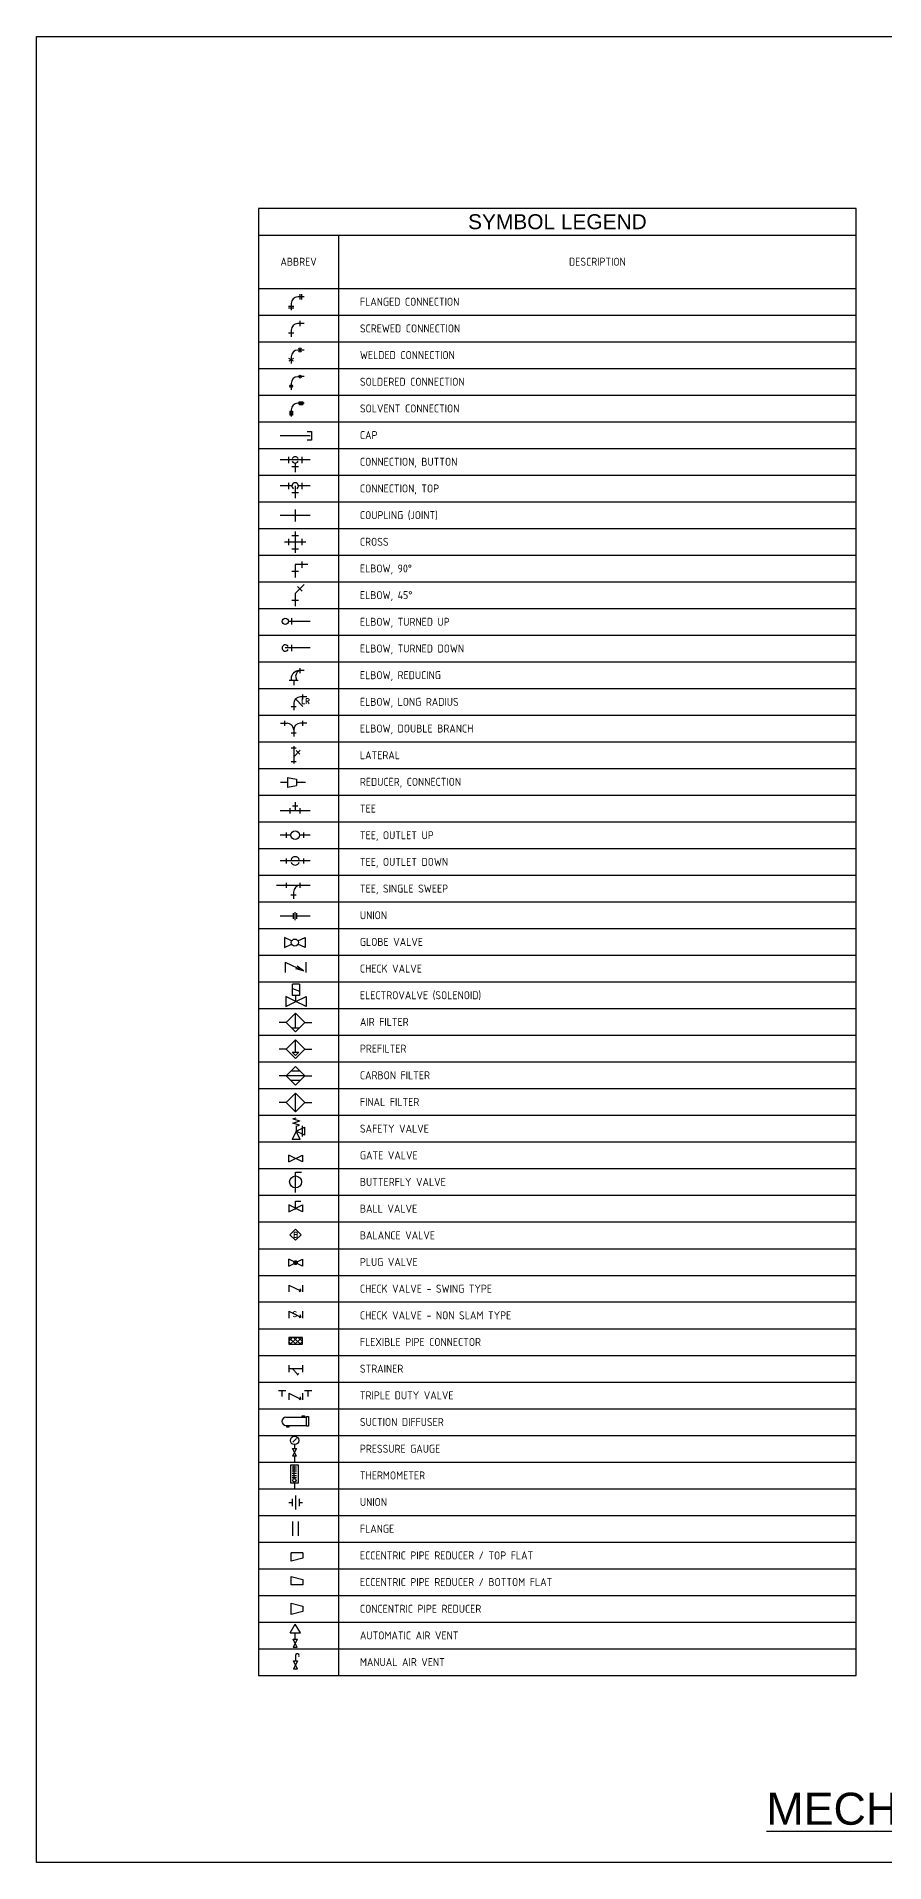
# Model space of a CAD drawing. Extents: x 41366 to 42076, y 84937 to 85507.
# Drawn here: x 41366 to 41630, y 84937 to 85507 of the extents above; entities that cross this region are included whole.
import ezdxf
from ezdxf.enums import TextEntityAlignment as Align

# ---------------------------------------------------------------- set-up
doc = ezdxf.new("R2010")
doc.units = 0
doc.header["$LTSCALE"] = 10
for name, color, linetype in [('M-DETL-EQ', 6, 'Continuous'), ('M-DETL-TEXT', 3, 'Continuous'), ('M-FM-LINE2', 2, 'Continuous'), ('M-FM-LINE3', 3, 'Continuous'), ('M-FM-LINE5', 5, 'Continuous')]:
    doc.layers.add(name, color=color, linetype=linetype)
doc.styles.add('AA-TXT', font='isocp.shx', dxfattribs={"bigfont": 'chineset.shx'})
doc.styles.add('DD-TXT', font='arial.ttf')
doc.styles.add('STDTEXT', font='simplex.shx', dxfattribs={"width": 0.8, "bigfont": 'chineset.shx'})

# ---------------------------------------------------------------- blocks, each defined once
blk = doc.blocks.new('*X15')
at = {"color": 0}
for p, q in [((699.11, 213.33), (699.84, 214.06)), ((699.11, 213.86), (699.31, 214.06)), ((699.43, 213.12), (700.37, 214.06)), ((699.96, 213.12), (700.58, 213.74)), ((700.49, 213.12), (700.58, 213.21))]:
    blk.add_line(p, q, dxfattribs=at)
blk = doc.blocks.new('MA20D1')
at = {"linetype": 'ByBlock'}
for p, q in [((-0.5, -0.25), (-0.5, 0.25)), ((-0.5, -0.25), (0.5, 0.25)), ((0.5, -0.25), (-0.5, 0.25)), ((0.5, 0.25), (0.5, -0.25))]:
    blk.add_line(p, q, dxfattribs=at)
blk = doc.blocks.new('BASEVALV', base_point=(23.75, 10.688))
for p, q in [((24, 10.625), (23.75, 10.75)), ((23.75, 10.625), (24, 10.75)), ((23.75, 10.75), (23.75, 10.625)), ((24, 10.75), (24, 10.625))]:
    blk.add_line(p, q)
blk = doc.blocks.new('MA21D1')
at = {"linetype": 'ByBlock'}
for points, const_width in [([(0, 0, 1), (0, 0, 1)], 0.25), ([(-0.05, -0.03, -1.665896), (0.04, -0.03, -1.665896)], 0.072), ([(-0.05, 0.02, 1.665896), (0.04, 0.02, 1.665896)], 0.072)]:
    blk.add_lwpolyline(points, format="xyb", dxfattribs=dict(at, const_width=const_width))
at = {"linetype": 'ByBlock', "xscale": 4, "yscale": 4, "zscale": 4}
blk.add_blockref('BASEVALV', (-0.5, 0), dxfattribs=at)
blk = doc.blocks.new('MB23DA')
at = {"linetype": 'ByBlock'}
for p, q in [((-0.5, 0.25), (0.39, -0.18)), ((-0.5, 0.25), (-0.5, -0.25)), ((0.5, 0.25), (0.5, -0.25)), ((0.39, -0.18), (0.26, -0.24)), ((0.39, -0.18), (0.35, -0.02))]:
    blk.add_line(p, q, dxfattribs=at)
blk = doc.blocks.new('MC23DA')
at = {"linetype": 'ByBlock'}
for p, q in [((-0.5, 0.25), (-0.5, -0.25)), ((-0.5, 0.25), (-0.5, 0)), ((-0.5, 0), (-0.5, -0.25)), ((-0.5, 0), (0.5, 0)), ((-0.25, 0), (0.17, -0.42)), ((0.5, 0.25), (0.5, -0.25)), ((0.5, 0.25), (0.5, -0.25)), ((0.11, -0.48), (0.23, -0.36))]:
    blk.add_line(p, q, dxfattribs=at)
blk = doc.blocks.new('SQUARE', base_point=(4.37, 5.22))
for p, q in [((4.37, 4.72), (4.37, 5.72)), ((4.37, 5.72), (5.37, 5.72)), ((5.37, 5.72), (5.37, 4.72)), ((5.37, 4.72), (4.37, 4.72))]:
    blk.add_line(p, q)
blk = doc.blocks.new('ME04D1')
for p, q in [((-0.337, 0.151), (0.41, 0.151)), ((0.248, 0.154), (0.248, 0.207)), ((0.248, 0.207), (0.343, 0.207)), ((0.343, 0.207), (0.343, 0.154)), ((-0.337, -0.148), (0.41, -0.148)), ((-0.321, -0.149), (-0.321, -0.202)), ((-0.321, -0.202), (-0.226, -0.202)), ((-0.226, -0.202), (-0.226, -0.149))]:
    blk.add_line(p, q)
blk.add_arc((-0.337, 0.002), 0.149, 90, 270)
at = {"xscale": 0.07469571468716346, "yscale": 0.3585394304983846, "zscale": 0.07469571468716346}
blk.add_blockref('SQUARE', (0.41, 0.002), dxfattribs=at)
blk = doc.blocks.new('MF22DA')
at = {"linetype": 'ByBlock'}
for p, q in [((-0.5, 0), (-0.25, 0)), ((-0.25, 0.27), (-0.25, -0.27)), ((0, 0.5), (0, -0.5)), ((0.25, 0.27), (0.25, -0.27)), ((0.25, 0), (0.5, 0))]:
    blk.add_line(p, q, dxfattribs=at)

msp = doc.modelspace()

# ---------------------------------------------------------------- hatches: boundary and pattern name
at = {"layer": 'M-FM-LINE3', "linetype": 'Continuous'}
h = msp.add_hatch(dxfattribs=at)
h.set_pattern_fill('ANSI37', color=1, scale=8.333333, style=0)
h.set_pattern_definition([(45, (41014.0231, 84821.023), (-0.7365696, 0.7365696), []), (135, (41014.0231, 84821.023), (-0.7365696, -0.7365696), [])])
h.paths.add_polyline_path([(41448.61, 85098.6), (41448.61, 85100.75), (41444.32, 85100.75), (41444.32, 85098.6)])

# ---------------------------------------------------------------- linework, layer by layer
at = {"layer": 'DEFPOINTS', "color": 1}
msp.add_lwpolyline([(41365.57, 85507.15), (42076.35, 85507.15), (42076.35, 84936.69), (41365.57, 84936.69)], close=True, dxfattribs=at)
at = {"layer": 'M-FM-LINE2'}
for p, q in [((41434.91, 85420.12), (41621.57, 85420.12)), ((41434.91, 85411.79), (41621.57, 85411.79)), ((41434.91, 85403.45), (41621.57, 85403.45)), ((41434.91, 85395.12), (41621.57, 85395.12)), ((41434.91, 85386.79), (41621.57, 85386.79)), ((41434.91, 85378.45), (41621.57, 85378.45)), ((41434.91, 85370.12), (41621.57, 85370.12)), ((41434.91, 85361.79), (41621.57, 85361.79)), ((41434.91, 85353.45), (41621.57, 85353.45)), ((41434.91, 85345.12), (41621.57, 85345.12)), ((41434.91, 85336.79), (41621.57, 85336.79)), ((41434.91, 85328.45), (41621.57, 85328.45)), ((41434.91, 85320.12), (41621.57, 85320.12)), ((41434.91, 85311.79), (41621.57, 85311.79)), ((41434.91, 85303.45), (41621.57, 85303.45)), ((41434.91, 85295.12), (41621.57, 85295.12)), ((41434.91, 85286.79), (41621.57, 85286.79)), ((41434.91, 85278.45), (41621.57, 85278.45)), ((41434.91, 85270.12), (41621.57, 85270.12)), ((41434.91, 85261.79), (41621.57, 85261.79)), ((41434.91, 85253.45), (41621.57, 85253.45)), ((41434.91, 85245.12), (41621.57, 85245.12)), ((41434.91, 85236.79), (41621.57, 85236.79)), ((41434.91, 85228.45), (41621.57, 85228.45)), ((41434.91, 85220.12), (41621.57, 85220.12)), ((41434.91, 85211.79), (41621.57, 85211.79)), ((41434.91, 85203.45), (41621.57, 85203.45)), ((41434.91, 85195.12), (41621.57, 85195.12)), ((41434.91, 85186.79), (41621.57, 85186.79)), ((41434.91, 85178.45), (41621.57, 85178.45)), ((41434.91, 85170.12), (41621.57, 85170.12)), ((41434.91, 85161.79), (41621.57, 85161.79)), ((41434.91, 85153.45), (41621.57, 85153.45)), ((41434.91, 85145.12), (41621.57, 85145.12)), ((41434.91, 85136.79), (41621.57, 85136.79)), ((41434.91, 85128.45), (41621.57, 85128.45)), ((41434.91, 85120.12), (41621.57, 85120.12)), ((41434.91, 85111.79), (41621.57, 85111.79)), ((41434.91, 85103.45), (41621.57, 85103.45)), ((41434.91, 85095.12), (41621.57, 85095.12)), ((41434.91, 85086.79), (41621.57, 85086.79)), ((41434.91, 85078.45), (41621.57, 85078.45)), ((41434.91, 85070.12), (41621.57, 85070.12)), ((41434.91, 85061.79), (41621.57, 85061.79)), ((41434.91, 85053.45), (41621.57, 85053.45)), ((41434.91, 85045.12), (41621.57, 85045.12)), ((41434.91, 85036.79), (41621.57, 85036.79)), ((41434.91, 85028.45), (41621.57, 85028.45)), ((41434.91, 85020.12), (41621.57, 85020.12)), ((41434.91, 85011.79), (41621.57, 85011.79)), ((41434.91, 85003.45), (41621.57, 85003.45))]:
    msp.add_line(p, q, dxfattribs=at)
at = {"layer": 'M-FM-LINE3'}
for p, q in [((41447.9, 85425.01), (41447.9, 85426.63)), ((41448.39, 85425.01), (41448.39, 85426.63)), ((41444.28, 85422.86), (41445.91, 85422.86)), ((41444.28, 85422.42), (41445.91, 85422.42)), ((41445.09, 85423.73), (41445.09, 85421.67)), ((41449.2, 85425.82), (41447.18, 85425.82)), ((41445.09, 85415.4), (41445.09, 85413.34)), ((41449.2, 85417.48), (41447.18, 85417.48)), ((41447.9, 85416.67), (41447.9, 85418.29)), ((41444.28, 85414.53), (41445.91, 85414.53)), ((41448.3, 85408.49), (41447.49, 85409.89)), ((41447.49, 85408.49), (41448.3, 85409.89)), ((41445.8, 85405.74), (41444.39, 85406.56)), ((41445.8, 85406.56), (41444.39, 85405.74)), ((41445.09, 85407.11), (41445.09, 85405.04)), ((41449.2, 85409.19), (41447.18, 85409.19)), ((41445.09, 85398.79), (41445.09, 85396.73)), ((41449.2, 85400.88), (41447.18, 85400.88)), ((41449.2, 85392.58), (41447.18, 85392.58)), ((41447.55, 85392.19), (41447.55, 85392.97)), ((41447.55, 85392.97), (41448.78, 85392.97)), ((41447.55, 85392.19), (41448.78, 85392.19)), ((41448.78, 85392.97), (41448.78, 85392.19)), ((41444.7, 85390.07), (41444.7, 85388.84)), ((41444.7, 85390.07), (41445.49, 85390.07)), ((41445.49, 85388.84), (41444.7, 85388.84)), ((41445.09, 85390.5), (41445.09, 85388.43)), ((41445.49, 85390.07), (41445.49, 85388.84)), ((41450.98, 85382.37), (41441.63, 85382.37)), ((41450.12, 85383.7), (41451.48, 85383.7)), ((41451.48, 85381.04), (41450.12, 85381.04)), ((41451.48, 85383.7), (41451.48, 85381.04)), ((41444.29, 85375.87), (41444.29, 85373.87)), ((41448.41, 85375.87), (41448.41, 85373.87)), ((41451.03, 85374.87), (41441.68, 85374.87)), ((41445.35, 85372.81), (41447.35, 85372.81)), ((41446.35, 85373.87), (41446.35, 85371.07)), ((41445.35, 85366.73), (41441.68, 85366.73)), ((41444.29, 85367.73), (41444.29, 85365.73)), ((41445.35, 85364.67), (41447.35, 85364.67)), ((41446.35, 85366.73), (41446.35, 85362.93)), ((41451.03, 85366.73), (41447.35, 85366.73)), ((41448.41, 85367.73), (41448.41, 85365.73)), ((41446.35, 85359.39), (41446.35, 85355.59)), ((41451.03, 85357.49), (41441.68, 85357.49)), ((41446.35, 85352.54), (41446.35, 85345.87)), ((41449.69, 85349.2), (41443.02, 85349.2)), ((41444.29, 85350.2), (41444.29, 85348.2)), ((41445.35, 85351.26), (41447.35, 85351.26)), ((41445.35, 85347.14), (41447.35, 85347.14)), ((41448.41, 85350.2), (41448.41, 85348.2)), ((41450.35, 85342.18), (41446.35, 85342.18)), ((41446.35, 85342.18), (41446.35, 85338.18)), ((41448.41, 85343.18), (41448.41, 85341.18)), ((41445.35, 85340.12), (41447.35, 85340.12)), ((41449.18, 85335.97), (41446.35, 85333.14)), ((41447.1, 85335.31), (41448.52, 85333.89)), ((41445.35, 85331.08), (41447.35, 85331.08)), ((41446.35, 85333.14), (41446.35, 85329.14)), ((41451.03, 85324.44), (41444.27, 85324.44)), ((41445.33, 85323.44), (41445.33, 85325.44)), ((41451.03, 85316.11), (41443.27, 85316.11)), ((41445.33, 85315.11), (41445.33, 85317.11)), ((41449.2, 85309.03), (41447.59, 85309.03)), ((41447.9, 85308.22), (41447.9, 85309.85)), ((41444.5, 85306.08), (41447.27, 85306.08)), ((41445.09, 85306.53), (41445.09, 85306.08)), ((41445.89, 85306.08), (41445.89, 85304.5)), ((41446.63, 85306.53), (41446.63, 85306.08)), ((41448.69, 85300.01), (41448.69, 85301.63)), ((41445.08, 85297.86), (41446.7, 85297.86)), ((41445.89, 85298.73), (41445.89, 85296.67)), ((41448.69, 85297.86), (41446.5, 85300.21)), ((41449.99, 85300.82), (41447.97, 85300.82)), ((41441.79, 85292.58), (41443.8, 85292.58)), ((41443.09, 85291.77), (41443.09, 85293.39)), ((41445.08, 85289.63), (41446.7, 85289.63)), ((41445.89, 85290.5), (41445.89, 85288.43)), ((41449.99, 85292.58), (41447.97, 85292.58)), ((41448.69, 85291.77), (41448.69, 85293.39)), ((41445.08, 85284.9), (41446.7, 85284.9)), ((41445.89, 85285.39), (41445.89, 85280.02)), ((41445.89, 85282.12), (41447.94, 85284.17)), ((41447.83, 85282.92), (41446.69, 85284.07)), ((41445.08, 85280.64), (41446.7, 85280.64)), ((41444, 85274.08), (41441.81, 85274.08)), ((41444, 85275.6), (41444, 85272.56)), ((41444, 85275.6), (41446.76, 85275.08)), ((41444, 85272.63), (41446.76, 85273.15)), ((41446.76, 85275.08), (41446.76, 85273.15)), ((41449.57, 85274.08), (41446.76, 85274.08)), ((41445.54, 85266.78), (41447.16, 85266.78)), ((41446.35, 85267.97), (41446.35, 85265.23)), ((41451.03, 85265.23), (41441.68, 85265.23)), ((41444.81, 85264.42), (41444.81, 85266.04)), ((41447.9, 85264.42), (41447.9, 85266.04)), ((41445.02, 85257.64), (41441.68, 85257.64)), ((41443.68, 85256.83), (41443.68, 85258.45)), ((41451.03, 85257.64), (41447.68, 85257.64)), ((41449.03, 85256.83), (41449.03, 85258.45)), ((41447.68, 85249.58), (41441.68, 85249.58)), ((41443.68, 85248.77), (41443.68, 85250.39)), ((41451.03, 85249.58), (41447.68, 85249.58)), ((41449.03, 85248.77), (41449.03, 85250.39)), ((41451.03, 85241.94), (41440.53, 85241.94)), ((41443.66, 85241.13), (41443.66, 85242.75)), ((41445, 85238.98), (41446.62, 85238.98)), ((41445.81, 85239.85), (41445.81, 85237.79)), ((41447.9, 85241.13), (41447.9, 85242.75)), ((41445.79, 85231.46), (41445.79, 85233.22)), ((41446.35, 85231.09), (41446.35, 85233.59)), ((41446.91, 85231.46), (41446.91, 85233.22)), ((41445.79, 85232.34), (41441.68, 85232.34)), ((41451.03, 85232.34), (41446.91, 85232.34)), ((41443.02, 85225.7), (41443.02, 85222.49)), ((41445.25, 85224.59), (41443.02, 85225.7)), ((41443.02, 85222.49), (41445.25, 85223.6)), ((41447.22, 85224.59), (41449.45, 85225.7)), ((41449.45, 85222.49), (41447.22, 85223.6)), ((41449.45, 85225.7), (41449.45, 85222.49)), ((41443.22, 85217.99), (41448.97, 85215.2)), ((41443.22, 85217.99), (41443.22, 85214.78)), ((41448.97, 85215.2), (41446.57, 85215.84)), ((41448.97, 85215.2), (41446.99, 85216.69)), ((41449.65, 85217.99), (41449.65, 85214.78)), ((41445.51, 85207.53), (41445.51, 85211.06)), ((41447.68, 85211.06), (41445.51, 85211.06)), ((41445.51, 85209.77), (41447.68, 85208.88)), ((41447.68, 85211.06), (41447.68, 85207.53)), ((41446.6, 85205.67), (41443.38, 85207.28)), ((41443.38, 85207.28), (41443.38, 85204.07)), ((41443.38, 85204.07), (41446.6, 85205.67)), ((41447.68, 85207.53), (41445.51, 85207.53)), ((41446.6, 85205.67), (41446.6, 85207.53)), ((41446.6, 85205.67), (41449.81, 85207.28)), ((41449.81, 85204.07), (41446.6, 85205.67)), ((41449.81, 85207.28), (41449.81, 85204.07)), ((41443.55, 85199.11), (41441.35, 85199.11)), ((41443.55, 85199.11), (41446.47, 85202.02)), ((41443.55, 85199.11), (41446.47, 85196.19)), ((41446.47, 85197.45), (41446.47, 85202.02)), ((41446.47, 85202.02), (41449.38, 85199.11)), ((41446.47, 85196.19), (41449.38, 85199.11)), ((41449.38, 85199.11), (41451.58, 85199.11)), ((41443.55, 85190.77), (41446.47, 85193.69)), ((41445.2, 85197.45), (41447.73, 85197.45)), ((41446.47, 85189.83), (41446.47, 85193.69)), ((41446.47, 85193.69), (41449.38, 85190.77)), ((41443.55, 85190.77), (41441.35, 85190.77)), ((41443.55, 85190.77), (41446.47, 85187.85)), ((41445.44, 85189.83), (41446.47, 85188.81)), ((41445.44, 85189.83), (41447.5, 85189.83)), ((41446.47, 85187.85), (41449.38, 85190.77)), ((41446.47, 85188.81), (41447.5, 85189.83)), ((41449.38, 85190.77), (41451.58, 85190.77)), ((41449.38, 85182.43), (41441.35, 85182.43)), ((41443.55, 85182.43), (41446.47, 85185.35)), ((41443.55, 85182.43), (41446.47, 85179.52)), ((41447.93, 85183.89), (41445.01, 85183.89)), ((41446.47, 85185.35), (41449.38, 85182.43)), ((41446.47, 85179.52), (41449.38, 85182.43)), ((41449.38, 85182.43), (41451.58, 85182.43)), ((41443.55, 85174.1), (41446.47, 85177.01)), ((41447.93, 85180.98), (41445.01, 85180.98)), ((41446.47, 85177.01), (41449.38, 85174.1)), ((41446.47, 85171.18), (41446.47, 85177.01)), ((41443.55, 85174.1), (41441.35, 85174.1)), ((41443.55, 85174.1), (41446.47, 85171.18)), ((41446.47, 85171.18), (41449.38, 85174.1)), ((41449.38, 85174.1), (41451.58, 85174.1)), ((41446.65, 85165.17), (41445.37, 85162.6)), ((41445.64, 85169.06), (41446.64, 85169.36)), ((41445.64, 85169.06), (41447.8, 85168.38)), ((41445.64, 85167.69), (41447.8, 85168.38)), ((41447.66, 85166.99), (41445.64, 85167.69)), ((41446.65, 85166.69), (41447.66, 85166.99)), ((41446.65, 85166.69), (41446.65, 85165.17)), ((41446.65, 85165.17), (41449.22, 85166.45)), ((41447.94, 85162.6), (41446.65, 85165.17)), ((41449.22, 85163.88), (41446.65, 85165.17)), ((41448.58, 85166.78), (41448.58, 85163.45)), ((41449.22, 85166.45), (41449.22, 85163.88)), ((41447.94, 85162.6), (41445.37, 85162.6)), ((41446.47, 85152.38), (41448.34, 85152.38)), ((41446.47, 85146.02), (41446.47, 85152.38)), ((41446.47, 85141.06), (41446.47, 85143.26)), ((41446.47, 85143.26), (41448.13, 85143.26)), ((41444.72, 85132.81), (41446.47, 85134.56)), ((41444.72, 85132.81), (41446.47, 85131.06)), ((41446.47, 85134.56), (41448.22, 85132.81)), ((41448.22, 85132.81), (41446.47, 85131.06)), ((41444.32, 85123.01), (41448.61, 85125.15)), ((41448.61, 85123.01), (41444.32, 85125.15)), ((41444.32, 85123.01), (41444.32, 85125.15)), ((41448.61, 85125.15), (41448.61, 85123.01)), ((41444.32, 85108.92), (41444.32, 85106.77)), ((41444.32, 85108.92), (41444.32, 85107.85)), ((41444.32, 85108.92), (41448.16, 85107.06)), ((41444.32, 85107.85), (41444.32, 85106.77)), ((41448.16, 85107.06), (41447.59, 85106.8)), ((41448.16, 85107.06), (41447.98, 85107.74)), ((41448.61, 85108.92), (41448.61, 85106.77)), ((41448.61, 85108.92), (41448.61, 85106.77)), ((41441.17, 85084.09), (41443.41, 85084.09)), ((41442.29, 85082.25), (41442.29, 85084.09)), ((41449.27, 85084.09), (41451.52, 85084.09)), ((41450.39, 85082.25), (41450.39, 85084.09)), ((41445.6, 85067.97), (41446.73, 85069.11)), ((41446.16, 85067.23), (41446.16, 85066.05)), ((41446.16, 85063.63), (41446.16, 85061.92)), ((41445.03, 85060.91), (41447.29, 85060.91)), ((41445.03, 85055.22), (41445.03, 85060.91)), ((41447.29, 85060.91), (41447.29, 85055.22)), ((41447.29, 85055.22), (41445.03, 85055.22)), ((41446.16, 85055.22), (41446.16, 85053.51)), ((41445.52, 85043.17), (41445.52, 85038.74)), ((41447.32, 85043.17), (41447.32, 85038.74)), ((41445.12, 85030.83), (41445.12, 85033.44)), ((41448.7, 85033.44), (41445.12, 85033.44)), ((41448.7, 85033.44), (41448.7, 85031.8)), ((41448.7, 85031.8), (41445.12, 85030.83)), ((41445.12, 85023.46), (41445.12, 85026.07)), ((41445.12, 85026.07), (41448.7, 85025.11)), ((41448.7, 85023.46), (41445.12, 85023.46)), ((41448.7, 85025.11), (41448.7, 85023.46)), ((41444.78, 85008.41), (41446.39, 85011.19)), ((41447.99, 85008.41), (41446.39, 85011.19)), ((41444.78, 85008.41), (41447.99, 85008.41)), ((41446.35, 85006.46), (41446.35, 85008.41)), ((41446.47, 85001.34), (41446.47, 84999.66))]:
    msp.add_line(p, q, dxfattribs=at)
at = {"layer": 'M-FM-LINE3', "color": 1}
for p, q in [((41445.44, 85060.26), (41446.72, 85060.26)), ((41445.44, 85059.63), (41446.72, 85059.63)), ((41445.44, 85059), (41446.72, 85059)), ((41445.44, 85058.31), (41446.72, 85058.31)), ((41445.44, 85057.63), (41446.72, 85057.63)), ((41445.44, 85057), (41446.72, 85057)), ((41446.08, 85056.6), (41446.08, 85060.57)), ((41446.11, 85056.6), (41446.08, 85056.6))]:
    msp.add_line(p, q, dxfattribs=at)
at = {"layer": 'M-FM-LINE3'}
msp.add_lwpolyline([(41446.5, 85300.21, 0, 0.233, 0), (41446.98, 85299.7, 0, 0.233, 0)], format="xyseb", dxfattribs=at)
at = {"layer": 'M-FM-LINE3', "const_width": 0.75}
msp.add_lwpolyline([(41446.09, 85124.08, 1), (41446.84, 85124.08, 1)], format="xyb", close=True, dxfattribs=at)
at = {"layer": 'M-FM-LINE3'}
for points in [[(41448.61, 85098.6), (41448.61, 85100.75), (41444.32, 85100.75), (41444.32, 85098.6)], [(41445.12, 85017.74), (41448.7, 85016.77), (41448.7, 85015.13), (41445.12, 85014.17)]]:
    msp.add_lwpolyline(points, close=True, dxfattribs=at)
for centre, radius in [((41445.09, 85397.92), 0.422), ((41447.9, 85400.88), 0.422), ((41443.27, 85324.44), 1), ((41446.35, 85257.64), 1.33), ((41446.24, 85224.09), 1.1), ((41446.47, 85149.3), 1.87), ((41446.16, 85068.54), 1.31)]:
    msp.add_circle(centre, radius, dxfattribs=at)
at = {"layer": 'M-FM-LINE3', "color": 1}
msp.add_circle((41446.11, 85056.07), 0.529, dxfattribs=at)
at = {"layer": 'M-FM-LINE3'}
for centre, radius, start, end in [((41447.18, 85423.73), 2.08, 90, 180), ((41447.18, 85415.4), 2.08, 90, 180), ((41447.18, 85407.11), 2.08, 90, 180), ((41447.18, 85398.79), 2.08, 90, 180), ((41447.18, 85390.5), 2.08, 90, 180), ((41446.35, 85374.87), 1, 24.3282, 155.6718), ((41446.35, 85374.87), 1, 204.3282, 335.6718), ((41446.35, 85366.73), 1, 300, 240), ((41443.27, 85316.11), 1, 30, 330), ((41447.59, 85306.53), 2.5, 90, 180), ((41448.47, 85307.26), 1.98, 116.231, 201.6361), ((41447.97, 85298.73), 2.08, 90, 180), ((41443.8, 85290.5), 2.08, 0, 90), ((41447.97, 85290.5), 2.08, 90, 180), ((41446.35, 85249.58), 1.33, 14.3738, 165.6262), ((41446.35, 85249.58), 1.33, 194.3738, 345.6262), ((41447.9, 85239.85), 2.08, 90, 180), ((41447.04, 85001.34), 0.572, 328.9149, 180)]:
    msp.add_arc(centre, radius, start, end, dxfattribs=at)
at = {"layer": 'M-FM-LINE5'}
for p, q in [((41621.57, 85453.45), (41434.91, 85453.45)), ((41434.91, 85453.45), (41434.91, 84995.12)), ((41621.57, 84995.12), (41621.57, 85453.45)), ((41434.91, 85445.12), (41621.57, 85445.12)), ((41459.91, 85445.12), (41459.91, 84995.12)), ((41434.91, 85428.45), (41621.57, 85428.45)), ((41434.91, 84995.12), (41621.57, 84995.12))]:
    msp.add_line(p, q, dxfattribs=at)

# ---------------------------------------------------------------- block references
at = {"layer": 'M-FM-LINE3', "color": 22, "xscale": 0.8333333333333712, "yscale": 0.8333333333333712, "zscale": 0.8333333333333712}
msp.add_blockref('*X15', (40864.96, 85214.59), dxfattribs=at)
at = {"layer": 'M-FM-LINE3', "color": 22, "xscale": 0.8333333333333712, "yscale": 0.8333333333333712, "zscale": 0.8333333333333712, "rotation": 270}
msp.add_blockref('*X15', (41267.1, 85972.66), dxfattribs=at)
at = {"layer": 'M-FM-LINE3'}
for name, p, xscale, yscale, zscale, rotation in [('MA20D1', (41446.47, 85156.61), 4.286250000000002, 4.286250000000002, 4.286250000000002, 3.059393497224794e-06), ('MA21D1', (41446.47, 85141.06), 4.286250000000002, 4.286250000000002, 4.286250000000002, 3.059393497224794e-06), ('MA20D1', (41446.16, 85064.84), 2.41947427062451, 2.41947427062451, 2.41947427062451, 90.00000382424236), ('MF22DA', (41446.47, 85049.15), 4.286250000000002, 4.286250000000002, 4.286250000000002, 3.059393497224794e-06), ('MA20D1', (41446.35, 85005.18), 2.571749999999952, 2.571749999999952, 2.571749999999952, 90.00000076484787), ('MA20D1', (41446.47, 84998.37), 2.571749999999952, 2.571749999999952, 2.571749999999952, 90.00000076484787)]:
    msp.add_blockref(name, p, dxfattribs=dict(at, xscale=xscale, yscale=yscale, zscale=zscale, rotation=rotation))
for name, p, xscale, yscale, zscale in [('MB23DA', (41446.47, 85116.02), 4.286249999999995, 4.286249999999995, 4.286249999999995), ('MC23DA', (41446.47, 85090.98), 4.286249999999995, 4.286249999999995, 4.286249999999995), ('MB23DA', (41446.47, 85082.25), 4.286249999999995, 4.286249999999995, 4.286249999999995), ('ME04D1', (41446.37, 85074.49), 8.572499999999991, 8.572499999999991, 8.572499999999991)]:
    msp.add_blockref(name, p, dxfattribs=dict(at, xscale=xscale, yscale=yscale, zscale=zscale))

# ---------------------------------------------------------------- texts
at = {"layer": 'M-DETL-EQ', "style": 'DD-TXT'}
for s, height, p in [('SYMBOL LEGEND', 4.6667, (41528.24, 85449.29)), ('%%uMECHANICAL SYSTEM-SYMBOL LEGENDS', 10, (41736.74, 84953.48))]:
    msp.add_text(s, height=height, dxfattribs=at).set_placement(p, align=Align.MIDDLE)
at = {"layer": 'M-DETL-TEXT', "style": 'AA-TXT'}
for s, p in [('ABBREV', (41447.41, 85436.79)), ('DESCRIPTION', (41540.74, 85436.79))]:
    msp.add_text(s, height=2.5, dxfattribs=at).set_placement(p, align=Align.MIDDLE)
for s, p in [('FLANGED CONNECTION', (41466.57, 85424.29)), ('SCREWED CONNECTION', (41466.57, 85415.95)), ('WELDED CONNECTION', (41466.57, 85407.62)), ('SOLDERED CONNECTION', (41466.57, 85399.29)), ('SOLVENT CONNECTION', (41466.57, 85390.95)), ('CAP', (41466.57, 85382.62)), ('CONNECTION, BUTTON', (41466.57, 85374.29)), ('CONNECTION, TOP', (41466.57, 85365.95)), ('COUPLING (JOINT)', (41466.57, 85357.62)), ('CROSS', (41466.57, 85349.29)), ('ELBOW, 90%%D', (41466.57, 85340.95)), ('ELBOW, 45%%D', (41466.57, 85332.62)), ('ELBOW, TURNED UP', (41466.57, 85324.29)), ('ELBOW, TURNED DOWN', (41466.57, 85315.95)), ('ELBOW, REDUCING', (41466.57, 85307.62)), ('ELBOW, LONG RADIUS', (41466.57, 85299.29)), ('ELBOW, DOUBLE BRANCH', (41466.57, 85290.95)), ('LATERAL', (41466.57, 85282.62)), ('REDUCER, CONNECTION', (41466.57, 85274.29)), ('TEE', (41466.57, 85265.95)), ('TEE, OUTLET UP', (41466.57, 85257.62)), ('TEE, OUTLET DOWN', (41466.57, 85249.29)), ('TEE, SINGLE SWEEP', (41466.57, 85240.95)), ('UNION', (41466.57, 85232.62)), ('GLOBE VALVE', (41466.57, 85224.29)), ('CHECK VALVE', (41466.57, 85215.95)), ('ELECTROVALVE (SOLENOID)', (41466.57, 85207.62)), ('AIR FILTER', (41466.57, 85199.29)), ('PREFILTER', (41466.57, 85190.95)), ('CARBON FILTER', (41466.57, 85182.62)), ('FINAL FILTER', (41466.57, 85174.29)), ('SAFETY VALVE', (41466.57, 85165.95)), ('GATE VALVE', (41466.57, 85157.62)), ('BUTTERFLY VALVE', (41466.57, 85149.29)), ('BALL VALVE', (41466.57, 85140.95)), ('BALANCE VALVE', (41466.57, 85132.62)), ('PLUG VALVE', (41466.57, 85124.29)), ('CHECK VALVE - SWING TYPE', (41466.57, 85115.95)), ('CHECK VALVE - NON SLAM TYPE', (41466.57, 85107.62)), ('FLEXIBLE PIPE CONNECTOR', (41466.57, 85099.29)), ('STRAINER', (41466.57, 85090.95)), ('TRIPLE DUTY VALVE', (41466.57, 85082.62)), ('SUCTION DIFFUSER', (41466.57, 85074.29)), ('PRESSURE GAUGE', (41466.57, 85065.95)), ('THERMOMETER', (41466.57, 85057.62)), ('UNION', (41466.57, 85049.29)), ('FLANGE', (41466.57, 85040.95)), ('ECCENTRIC PIPE REDUCER / TOP FLAT', (41466.57, 85032.62)), ('ECCENTRIC PIPE REDUCER / BOTTOM FLAT', (41466.57, 85024.29)), ('CONCENTRIC PIPE REDUCER', (41466.57, 85015.95)), ('AUTOMATIC AIR VENT ', (41466.57, 85007.62)), ('MANUAL AIR VENT', (41466.57, 84999.29))]:
    msp.add_text(s, height=2.5, dxfattribs=at).set_placement(p, align=Align.MIDDLE_LEFT)
at = {"layer": 'M-FM-LINE3', "style": 'STDTEXT'}
msp.add_text('LR', height=1.667, dxfattribs=at).set_placement((41448.23, 85298.65))
for s, p in [('B', (41446.47, 85132.81)), ('S', (41446.24, 85107.99))]:
    msp.add_text(s, height=1.67, dxfattribs=at).set_placement(p, align=Align.MIDDLE)

doc.saveas('drawing.dxf')
